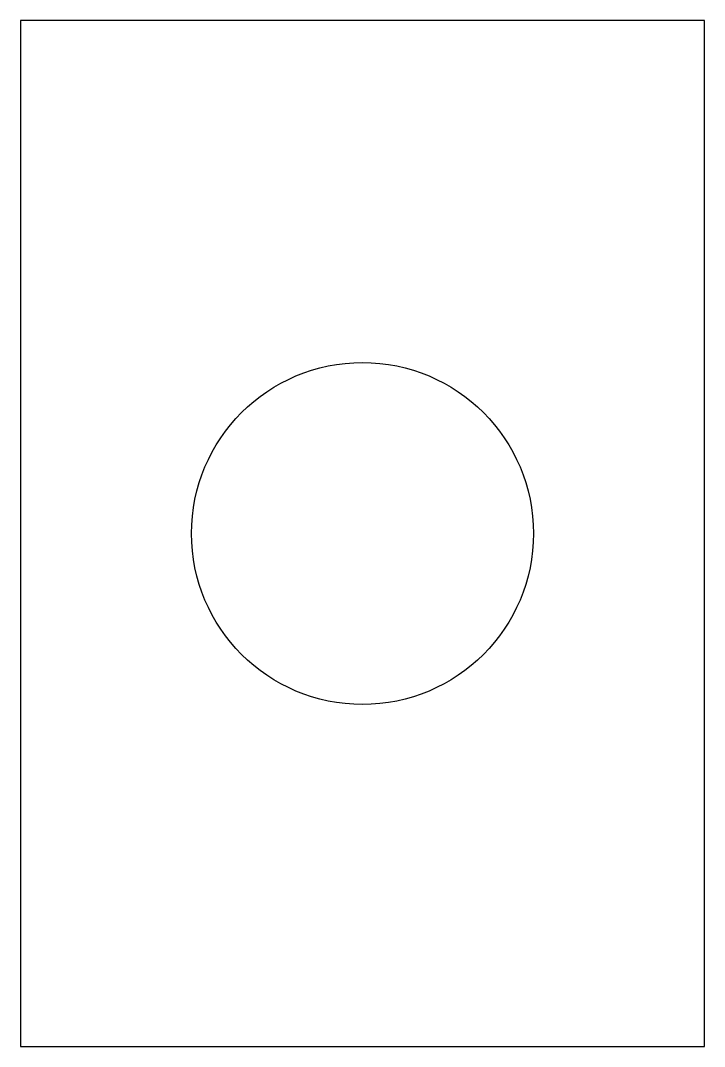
# Model space of a CAD drawing. Header units: inches. Extents: x 0 to 200, y 0 to 300.
import ezdxf

# ---------------------------------------------------------------- set-up
doc = ezdxf.new("R2010")
doc.units = ezdxf.units.IN
doc.header["$MEASUREMENT"] = 0

msp = doc.modelspace()

# ---------------------------------------------------------------- linework, layer by layer
msp.add_lwpolyline([(200, 300), (0, 300), (0, 0), (200, 0)], close=True)
msp.add_circle((100, 150), 50)

doc.saveas('drawing.dxf')
